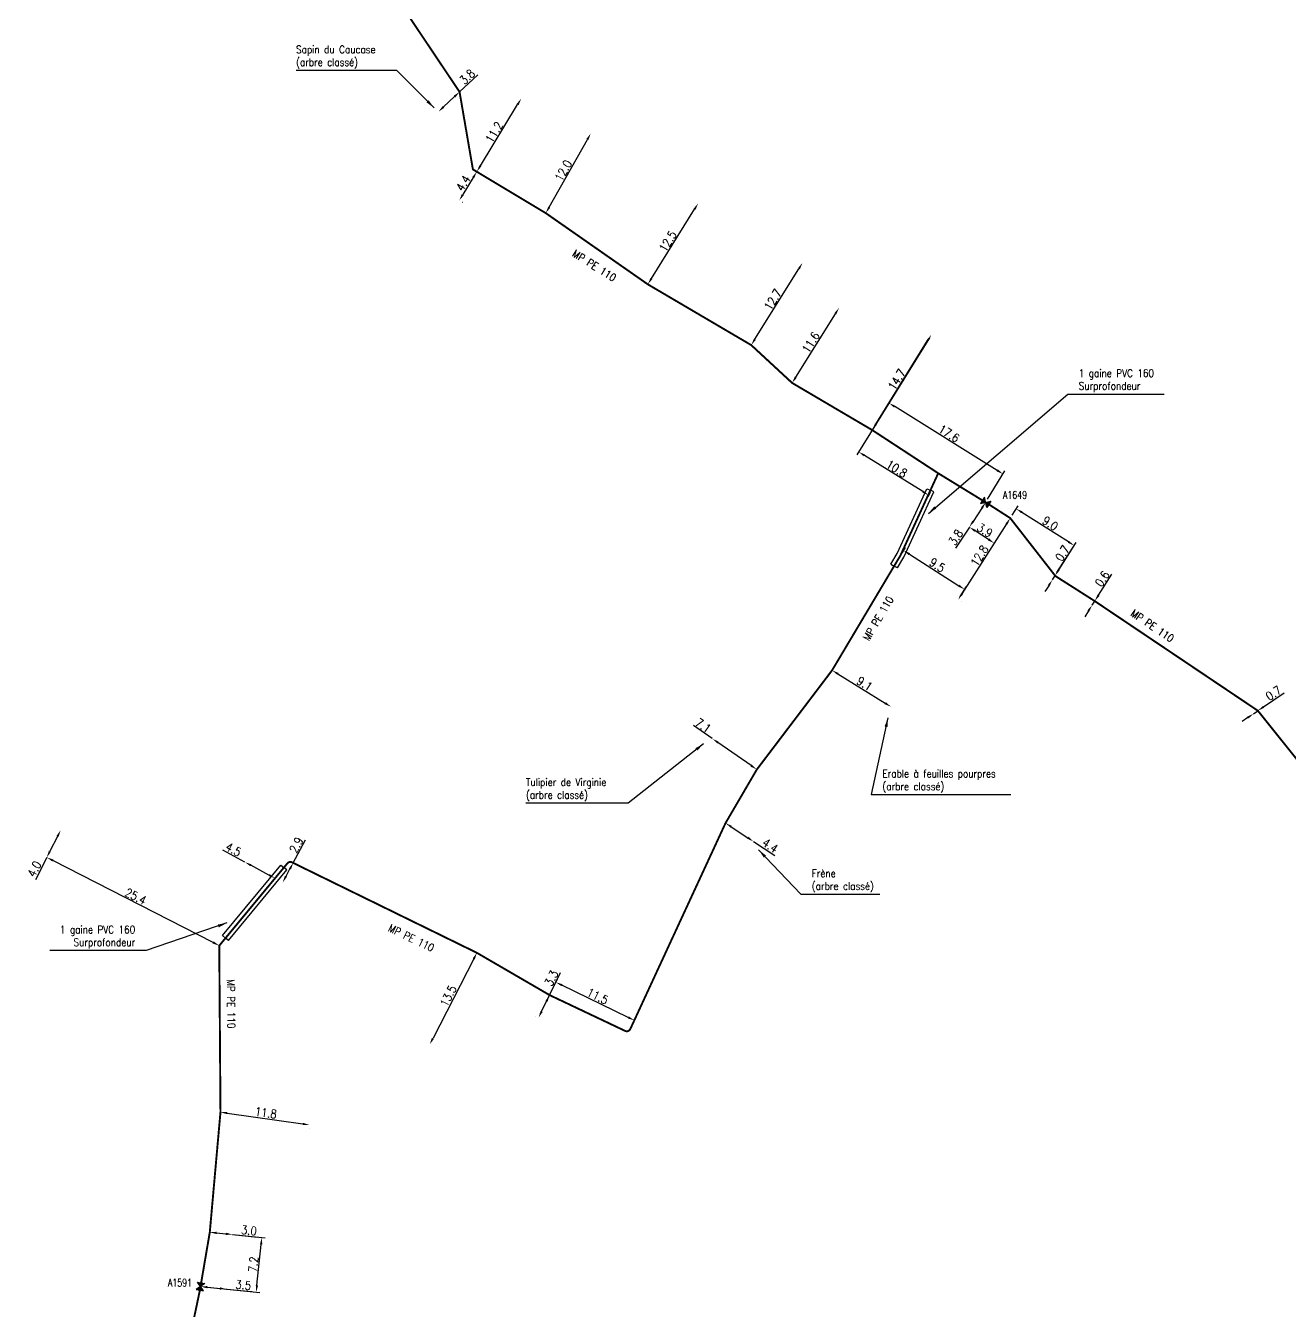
# Model space of a CAD drawing. Header units: millimetres. Extents: x 184308 to 185001, y 126998 to 128012.
# Drawn here: x 184408.4 to 184574, y 127261.5 to 127429.9 of the extents above; entities that cross this region are included whole.
import ezdxf
from ezdxf.enums import TextEntityAlignment as Align

# ---------------------------------------------------------------- set-up
doc = ezdxf.new("R2010")
doc.units = ezdxf.units.MM
doc.header["$PDMODE"] = 34
doc.layers.get('0').update_dxf_attribs({"linetype": 'CONTINUOUS'})
doc.layers.get('DEFPOINTS').update_dxf_attribs({"linetype": 'CONTINUOUS'})
for name, color, linetype in [('G_120', 4, 'CONTINUOUS'), ('G_300', 7, 'CONTINUOUS'), ('G_400', 7, 'CONTINUOUS')]:
    doc.layers.add(name, color=color, linetype=linetype)
doc.styles.add('G_ROMANS', font='ROMANS.SHX', dxfattribs={"width": 0.75})
doc.styles.get("Standard").update_dxf_attribs({"font": 'romans.shx', "width": 0.85})
doc.linetypes.add('G_TYPB_PE', pattern='A,5,-0.3,["o",Standard,S=1.5,R=0,X=0,Y=-0.5],-1.65', length=6.95)
doc.dimstyles.get("Standard").update_dxf_attribs({"dimtxt": 1.5, "dimasz": 1.2, "dimexe": 0.625, "dimexo": 0.625, "dimgap": 0.25, "dimtad": 1, "dimdec": 1, "dimzin": 0, "dimdsep": 46, "dimtxsty": 'Standard', "dimcen": -0.5, "dimadec": 0, "dimazin": 0, "dimtfac": 1, "dimtdec": 1, "dimtmove": 0, "dimatfit": 3, "dimfxl": 0, "dimtolj": 1, "dimtzin": 0, "dimarcsym": 0})

# ---------------------------------------------------------------- blocks, each defined once
blk = doc.blocks.new('*D27')
at = {"layer": 'DEFPOINTS', "color": 0, "linetype": 'Continuous', "transparency": 16777216}
for p in [(184473.34, 127420.3), (184473.34, 127420.3), (184467.52, 127410.73)]:
    blk.add_point(p, dxfattribs=at)
at = {"layer": 'G_120', "color": 0, "linetype": 'Continuous', "lineweight": -2, "transparency": 16777216}
blk.add_line((184467.99, 127411.5), (184472.87, 127419.53), dxfattribs=at)
at = {"layer": 'G_120', "color": 0, "linetype": 'Continuous', "transparency": 16777216}
for points in [[(184472.75, 127419.61), (184473, 127419.45), (184473.34, 127420.3)], [(184467.86, 127411.57), (184468.12, 127411.42), (184467.52, 127410.73)]]:
    blk.add_solid(points, dxfattribs=at)
at = {"layer": 'G_120', "color": 0, "linetype": 'Continuous', "transparency": 16777216, "insert": (184469.79, 127415.9), "char_height": 1.125, "attachment_point": 5, "rotation": 58.694}
blk.add_mtext('\\A1;11.2', dxfattribs=at)
blk = doc.blocks.new('*D28')
at = {"layer": 'DEFPOINTS', "color": 0, "linetype": 'Continuous', "transparency": 16777216}
for p in [(184527.1, 127389.34), (184527.1, 127389.34), (184519.36, 127376.85)]:
    blk.add_point(p, dxfattribs=at)
at = {"layer": 'G_120', "color": 0, "linetype": 'Continuous', "lineweight": -2, "transparency": 16777216}
blk.add_line((184519.83, 127377.61), (184526.62, 127388.58), dxfattribs=at)
at = {"layer": 'G_120', "color": 0, "linetype": 'Continuous', "transparency": 16777216}
for points in [[(184526.5, 127388.66), (184526.75, 127388.5), (184527.1, 127389.34)], [(184519.7, 127377.69), (184519.96, 127377.53), (184519.36, 127376.85)]]:
    blk.add_solid(points, dxfattribs=at)
at = {"layer": 'G_120', "color": 0, "linetype": 'Continuous', "transparency": 16777216, "insert": (184522.59, 127383.49), "char_height": 1.125, "attachment_point": 5, "rotation": 58.2221}
blk.add_mtext('\\A1;14.7', dxfattribs=at)
blk = doc.blocks.new('*D29')
at = {"layer": 'DEFPOINTS', "color": 0, "linetype": 'Continuous', "transparency": 16777216}
for p in [(184515, 127392.87), (184515, 127392.87), (184508.86, 127383.03)]:
    blk.add_point(p, dxfattribs=at)
at = {"layer": 'G_120', "color": 0, "linetype": 'Continuous', "lineweight": -2, "transparency": 16777216}
blk.add_line((184509.34, 127383.79), (184514.53, 127392.11), dxfattribs=at)
at = {"layer": 'G_120', "color": 0, "linetype": 'Continuous', "transparency": 16777216}
for points in [[(184514.4, 127392.19), (184514.65, 127392.03), (184515, 127392.87)], [(184509.21, 127383.87), (184509.47, 127383.71), (184508.86, 127383.03)]]:
    blk.add_solid(points, dxfattribs=at)
at = {"layer": 'G_120', "color": 0, "linetype": 'Continuous', "transparency": 16777216, "insert": (184511.3, 127388.35), "char_height": 1.125, "attachment_point": 5, "rotation": 58.042}
blk.add_mtext('\\A1;11.6', dxfattribs=at)
blk = doc.blocks.new('*D30')
at = {"layer": 'DEFPOINTS', "color": 0, "linetype": 'Continuous', "transparency": 16777216}
for p in [(184510.22, 127398.77), (184510.22, 127398.77), (184503.5, 127387.99)]:
    blk.add_point(p, dxfattribs=at)
at = {"layer": 'G_120', "color": 0, "linetype": 'Continuous', "lineweight": -2, "transparency": 16777216}
blk.add_line((184503.97, 127388.76), (184509.74, 127398.01), dxfattribs=at)
at = {"layer": 'G_120', "color": 0, "linetype": 'Continuous', "transparency": 16777216}
for points in [[(184509.62, 127398.08), (184509.87, 127397.93), (184510.22, 127398.77)], [(184503.85, 127388.84), (184504.1, 127388.68), (184503.5, 127387.99)]]:
    blk.add_solid(points, dxfattribs=at)
at = {"layer": 'G_120', "color": 0, "linetype": 'Continuous', "transparency": 16777216, "insert": (184506.34, 127393.96), "char_height": 1.125, "attachment_point": 5, "rotation": 58.042}
blk.add_mtext('\\A1;12.7', dxfattribs=at)
blk = doc.blocks.new('*D31')
at = {"layer": 'DEFPOINTS', "color": 0, "linetype": 'Continuous', "transparency": 16777216}
for p in [(184496.54, 127406.57), (184496.54, 127406.57), (184489.94, 127395.96)]:
    blk.add_point(p, dxfattribs=at)
at = {"layer": 'G_120', "color": 0, "linetype": 'Continuous', "lineweight": -2, "transparency": 16777216}
blk.add_line((184490.42, 127396.72), (184496.06, 127405.81), dxfattribs=at)
at = {"layer": 'G_120', "color": 0, "linetype": 'Continuous', "transparency": 16777216}
for points in [[(184495.94, 127405.89), (184496.19, 127405.73), (184496.54, 127406.57)], [(184490.29, 127396.8), (184490.54, 127396.64), (184489.94, 127395.96)]]:
    blk.add_solid(points, dxfattribs=at)
at = {"layer": 'G_120', "color": 0, "linetype": 'Continuous', "transparency": 16777216, "insert": (184492.56, 127401.6), "char_height": 1.125, "attachment_point": 5, "rotation": 58.1489}
blk.add_mtext('\\A1;12.5', dxfattribs=at)
blk = doc.blocks.new('*D32')
at = {"layer": 'DEFPOINTS', "color": 0, "linetype": 'Continuous', "transparency": 16777216}
for p in [(184482.46, 127415.74), (184482.46, 127415.74), (184476.57, 127405.29)]:
    blk.add_point(p, dxfattribs=at)
at = {"layer": 'G_120', "color": 0, "linetype": 'Continuous', "lineweight": -2, "transparency": 16777216}
blk.add_line((184477.01, 127406.07), (184482.02, 127414.96), dxfattribs=at)
at = {"layer": 'G_120', "color": 0, "linetype": 'Continuous', "transparency": 16777216}
for points in [[(184481.89, 127415.03), (184482.15, 127414.88), (184482.46, 127415.74)], [(184476.88, 127406.14), (184477.14, 127406), (184476.57, 127405.29)]]:
    blk.add_solid(points, dxfattribs=at)
at = {"layer": 'G_120', "color": 0, "linetype": 'Continuous', "transparency": 16777216, "insert": (184478.86, 127410.87), "char_height": 1.125, "attachment_point": 5, "rotation": 60.5971}
blk.add_mtext('\\A1;12.0', dxfattribs=at)
blk = doc.blocks.new('*D33')
at = {"layer": 'DEFPOINTS', "color": 0, "linetype": 'Continuous', "transparency": 16777216}
for p in [(184527.1, 127389.34), (184517.59, 127373.99), (184526.43, 127367.75)]:
    blk.add_point(p, dxfattribs=at)
at = {"layer": 'G_120', "color": 0, "linetype": 'Continuous', "lineweight": -2, "transparency": 16777216}
for p, q in [((184526.85, 127388.94), (184517.34, 127373.59)), ((184526, 127368.78), (184518.35, 127373.52)), ((184526.68, 127368.15), (184527.01, 127368.7))]:
    blk.add_line(p, q, dxfattribs=at)
at = {"layer": 'G_120', "color": 0, "linetype": 'Continuous', "transparency": 16777216}
for points in [[(184518.43, 127373.64), (184518.27, 127373.39), (184517.59, 127373.99)], [(184526.08, 127368.9), (184525.92, 127368.65), (184526.77, 127368.3)]]:
    blk.add_solid(points, dxfattribs=at)
at = {"layer": 'G_120', "color": 0, "linetype": 'Continuous', "transparency": 16777216, "insert": (184522.57, 127371.78), "char_height": 1.125, "attachment_point": 5, "rotation": 328.2221}
blk.add_mtext('\\A1;10.8', dxfattribs=at)
blk = doc.blocks.new('*D34')
at = {"layer": 'DEFPOINTS', "color": 0, "linetype": 'Continuous', "transparency": 16777216}
for p in [(184523.06, 127360.42), (184530.62, 127354.62), (184531.48, 127355.96)]:
    blk.add_point(p, dxfattribs=at)
at = {"layer": 'G_120', "color": 0, "linetype": 'Continuous', "lineweight": -2, "transparency": 16777216}
for p, q in [((184523.31, 127360.82), (184523.72, 127361.47)), ((184524.23, 127360.59), (184530.72, 127356.45)), ((184530.88, 127355.02), (184531.73, 127356.36))]:
    blk.add_line(p, q, dxfattribs=at)
at = {"layer": 'G_120', "color": 0, "linetype": 'Continuous', "transparency": 16777216}
for points in [[(184524.31, 127360.72), (184524.15, 127360.46), (184523.47, 127361.07)], [(184530.8, 127356.57), (184530.64, 127356.32), (184531.48, 127355.96)]]:
    blk.add_solid(points, dxfattribs=at)
at = {"layer": 'G_120', "color": 0, "linetype": 'Continuous', "transparency": 16777216, "insert": (184527.88, 127359.15), "char_height": 1.125, "attachment_point": 5, "rotation": 327.4702}
blk.add_mtext('\\A1;9.5', dxfattribs=at)
blk = doc.blocks.new('*D35')
at = {"layer": 'DEFPOINTS', "color": 0, "linetype": 'Continuous', "transparency": 16777216}
for p in [(184514.1, 127345.36), (184521.83, 127340.57), (184521.83, 127340.57)]:
    blk.add_point(p, dxfattribs=at)
at = {"layer": 'G_120', "color": 0, "linetype": 'Continuous', "lineweight": -2, "transparency": 16777216}
blk.add_line((184514.86, 127344.89), (184521.07, 127341.04), dxfattribs=at)
at = {"layer": 'G_120', "color": 0, "linetype": 'Continuous', "transparency": 16777216}
for points in [[(184514.94, 127345.01), (184514.78, 127344.76), (184514.1, 127345.36)], [(184521.15, 127341.17), (184520.99, 127340.92), (184521.83, 127340.57)]]:
    blk.add_solid(points, dxfattribs=at)
at = {"layer": 'G_120', "color": 0, "linetype": 'Continuous', "transparency": 16777216, "insert": (184518.36, 127343.6), "char_height": 1.125, "attachment_point": 5, "rotation": 328.2261}
blk.add_mtext('\\A1;9.1', dxfattribs=at)
blk = doc.blocks.new('*D36')
at = {"layer": 'DEFPOINTS', "color": 0, "linetype": 'Continuous', "transparency": 16777216}
for p in [(184498.39, 127336.4), (184498.39, 127336.4), (184504.23, 127332.35)]:
    blk.add_point(p, dxfattribs=at)
at = {"layer": 'G_120', "color": 0, "linetype": 'Continuous', "lineweight": -2, "transparency": 16777216}
for p, q in [((184498.39, 127336.4), (184495.92, 127338.11)), ((184503.49, 127332.87), (184499.13, 127335.88))]:
    blk.add_line(p, q, dxfattribs=at)
at = {"layer": 'G_120', "color": 0, "linetype": 'Continuous', "transparency": 16777216}
for points in [[(184499.22, 127336.01), (184499.05, 127335.76), (184498.39, 127336.4)], [(184503.58, 127332.99), (184503.4, 127332.74), (184504.23, 127332.35)]]:
    blk.add_solid(points, dxfattribs=at)
at = {"layer": 'G_120', "color": 0, "linetype": 'Continuous', "transparency": 16777216, "insert": (184497.21, 127338.12), "char_height": 1.125, "attachment_point": 5, "rotation": 325.2956}
blk.add_mtext('\\A1;7.1', dxfattribs=at)
blk = doc.blocks.new('*D37')
at = {"layer": 'DEFPOINTS', "color": 0, "linetype": 'Continuous', "transparency": 16777216}
for p in [(184477.88, 127304.46), (184475.68, 127299.95), (184487.64, 127298.32)]:
    blk.add_point(p, dxfattribs=at)
at = {"layer": 'G_120', "color": 0, "linetype": 'Continuous', "lineweight": -2, "transparency": 16777216}
for p, q in [((184475.89, 127300.37), (184478.08, 127304.89)), ((184487.38, 127299.85), (184478.69, 127304.07)), ((184487.84, 127298.74), (184488.4, 127299.88))]:
    blk.add_line(p, q, dxfattribs=at)
at = {"layer": 'G_120', "color": 0, "linetype": 'Continuous', "transparency": 16777216}
for points in [[(184478.75, 127304.21), (184478.62, 127303.94), (184477.88, 127304.46)], [(184487.45, 127299.98), (184487.32, 127299.71), (184488.19, 127299.46)]]:
    blk.add_solid(points, dxfattribs=at)
at = {"layer": 'G_120', "color": 0, "linetype": 'Continuous', "transparency": 16777216, "insert": (184483.36, 127302.64), "char_height": 1.125, "attachment_point": 5, "rotation": 334.1057}
blk.add_mtext('\\A1;11.5', dxfattribs=at)
blk = doc.blocks.new('*D38')
at = {"layer": 'DEFPOINTS', "color": 0, "linetype": 'Continuous', "transparency": 16777216}
for p in [(184477.06, 127302.78), (184475.62, 127299.81), (184475.62, 127299.81)]:
    blk.add_point(p, dxfattribs=at)
at = {"layer": 'G_120', "color": 0, "linetype": 'Continuous', "lineweight": -2, "transparency": 16777216}
for p, q in [((184477.06, 127302.78), (184478.49, 127305.73)), ((184476.64, 127302.99), (184476.64, 127302.99)), ((184476.01, 127300.62), (184476.67, 127301.97)), ((184475.2, 127300.02), (184475.2, 127300.02))]:
    blk.add_line(p, q, dxfattribs=at)
at = {"layer": 'G_120', "color": 0, "linetype": 'Continuous', "transparency": 16777216}
for points in [[(184476.53, 127302.04), (184476.8, 127301.91), (184477.06, 127302.78)], [(184475.88, 127300.69), (184476.15, 127300.56), (184475.62, 127299.81)]]:
    blk.add_solid(points, dxfattribs=at)
at = {"layer": 'G_120', "color": 0, "linetype": 'Continuous', "transparency": 16777216, "insert": (184477.3, 127304.99), "char_height": 1.125, "attachment_point": 5, "rotation": 64.1057}
blk.add_mtext('\\A1;3.3', dxfattribs=at)
blk = doc.blocks.new('*D39')
at = {"layer": 'DEFPOINTS', "color": 0, "linetype": 'Continuous', "transparency": 16777216}
for p in [(184467.53, 127308.32), (184461.36, 127296.32), (184461.36, 127296.32)]:
    blk.add_point(p, dxfattribs=at)
at = {"layer": 'G_120', "color": 0, "linetype": 'Continuous', "lineweight": -2, "transparency": 16777216}
blk.add_line((184467.12, 127307.52), (184461.78, 127297.12), dxfattribs=at)
at = {"layer": 'G_120', "color": 0, "linetype": 'Continuous', "transparency": 16777216}
for points in [[(184466.99, 127307.59), (184467.26, 127307.45), (184467.53, 127308.32)], [(184461.64, 127297.19), (184461.91, 127297.05), (184461.36, 127296.32)]]:
    blk.add_solid(points, dxfattribs=at)
at = {"layer": 'G_120', "color": 0, "linetype": 'Continuous', "transparency": 16777216, "insert": (184463.78, 127302.66), "char_height": 1.125, "attachment_point": 5, "rotation": 62.8011}
blk.add_mtext('\\A1;13.5', dxfattribs=at)
blk = doc.blocks.new('*D40')
at = {"layer": 'DEFPOINTS', "color": 0, "linetype": 'Continuous', "transparency": 16777216}
for p in [(184433.92, 127287.43), (184445.6, 127285.75), (184445.6, 127285.75)]:
    blk.add_point(p, dxfattribs=at)
at = {"layer": 'G_120', "color": 0, "linetype": 'Continuous', "lineweight": -2, "transparency": 16777216}
for p, q in [((184433.85, 127286.97), (184433.85, 127286.97)), ((184434.81, 127287.3), (184444.71, 127285.88)), ((184445.53, 127285.29), (184445.53, 127285.29))]:
    blk.add_line(p, q, dxfattribs=at)
at = {"layer": 'G_120', "color": 0, "linetype": 'Continuous', "transparency": 16777216}
for points in [[(184434.83, 127287.45), (184434.79, 127287.16), (184433.92, 127287.43)], [(184444.73, 127286.03), (184444.69, 127285.73), (184445.6, 127285.75)]]:
    blk.add_solid(points, dxfattribs=at)
at = {"layer": 'G_120', "color": 0, "linetype": 'Continuous', "transparency": 16777216, "insert": (184439.87, 127287.34), "char_height": 1.125, "attachment_point": 5, "rotation": 351.8127}
blk.add_mtext('\\A1;11.8', dxfattribs=at)
blk = doc.blocks.new('*D41')
at = {"layer": 'DEFPOINTS', "color": 0, "linetype": 'Continuous', "transparency": 16777216}
for p in [(184432.52, 127271.69), (184435.51, 127271.39), (184435.51, 127271.39)]:
    blk.add_point(p, dxfattribs=at)
at = {"layer": 'G_120', "color": 0, "linetype": 'Continuous', "lineweight": -2, "transparency": 16777216}
for p, q in [((184433.42, 127271.6), (184434.61, 127271.48)), ((184435.51, 127271.39), (184438.77, 127271.06))]:
    blk.add_line(p, q, dxfattribs=at)
at = {"layer": 'G_120', "color": 0, "linetype": 'Continuous', "transparency": 16777216}
for points in [[(184433.43, 127271.75), (184433.4, 127271.45), (184432.52, 127271.69)], [(184434.63, 127271.63), (184434.6, 127271.33), (184435.51, 127271.39)]]:
    blk.add_solid(points, dxfattribs=at)
at = {"layer": 'G_120', "color": 0, "linetype": 'Continuous', "transparency": 16777216, "insert": (184437.66, 127271.92), "char_height": 1.125, "attachment_point": 5, "rotation": 354.2318}
blk.add_mtext('\\A1;3.0', dxfattribs=at)
blk = doc.blocks.new('*D42')
at = {"layer": 'DEFPOINTS', "color": 0, "transparency": 16777216}
for p in [(184435.51, 127271.39), (184439.34, 127271), (184431.3, 127264.57)]:
    blk.add_point(p, dxfattribs=at)
at = {"layer": 'G_300', "color": 0, "lineweight": -2, "transparency": 16777216}
for p, q in [((184435.98, 127271.34), (184439.8, 127270.95)), ((184438.7, 127264.73), (184439.25, 127270.1)), ((184431.77, 127264.53), (184439.08, 127263.79))]:
    blk.add_line(p, q, dxfattribs=at)
at = {"layer": 'G_300', "color": 0, "transparency": 16777216}
for points in [[(184439.1, 127270.12), (184439.4, 127270.09), (184439.34, 127271)], [(184438.55, 127264.75), (184438.85, 127264.72), (184438.61, 127263.84)]]:
    blk.add_solid(points, dxfattribs=at)
at = {"layer": 'G_300', "color": 0, "transparency": 16777216, "insert": (184438.23, 127267.48), "char_height": 1.125, "attachment_point": 5, "rotation": 84.2318}
blk.add_mtext('\\A1;7.2', dxfattribs=at)
blk = doc.blocks.new('*D43')
at = {"layer": 'DEFPOINTS', "color": 0, "transparency": 16777216}
for p in [(184431.3, 127264.57), (184434.73, 127264.23), (184434.73, 127264.23)]:
    blk.add_point(p, dxfattribs=at)
at = {"layer": 'G_300', "color": 0, "lineweight": -2, "transparency": 16777216}
for p, q in [((184431.35, 127265.04), (184431.35, 127265.04)), ((184432.2, 127264.48), (184433.84, 127264.32)), ((184434.73, 127264.23), (184438.02, 127263.9))]:
    blk.add_line(p, q, dxfattribs=at)
at = {"layer": 'G_300', "color": 0, "transparency": 16777216}
for points in [[(184432.21, 127264.63), (184432.18, 127264.33), (184431.3, 127264.57)], [(184433.85, 127264.47), (184433.82, 127264.17), (184434.73, 127264.23)]]:
    blk.add_solid(points, dxfattribs=at)
at = {"layer": 'G_300', "color": 0, "transparency": 16777216, "insert": (184436.91, 127264.76), "char_height": 1.125, "attachment_point": 5, "rotation": 354.2318}
blk.add_mtext('\\A1;3.5', dxfattribs=at)
blk = doc.blocks.new('*D44')
at = {"layer": 'DEFPOINTS', "color": 0, "linetype": 'Continuous', "transparency": 16777216}
for p in [(184437.11, 127320.22), (184437.11, 127320.22), (184441.07, 127318.1)]:
    blk.add_point(p, dxfattribs=at)
at = {"layer": 'G_120', "color": 0, "linetype": 'Continuous', "lineweight": -2, "transparency": 16777216}
for p, q in [((184437.11, 127320.22), (184434.22, 127321.77)), ((184440.28, 127318.52), (184437.9, 127319.8))]:
    blk.add_line(p, q, dxfattribs=at)
at = {"layer": 'G_120', "color": 0, "linetype": 'Continuous', "transparency": 16777216}
for points in [[(184437.97, 127319.93), (184437.83, 127319.67), (184437.11, 127320.22)], [(184440.35, 127318.65), (184440.21, 127318.39), (184441.07, 127318.1)]]:
    blk.add_solid(points, dxfattribs=at)
at = {"layer": 'G_120', "color": 0, "linetype": 'Continuous', "transparency": 16777216, "insert": (184435.62, 127321.87), "char_height": 1.125, "attachment_point": 5, "rotation": 331.7829}
blk.add_mtext('\\A1;4.5', dxfattribs=at)
blk = doc.blocks.new('*D45')
at = {"layer": 'DEFPOINTS', "color": 0, "linetype": 'Continuous', "transparency": 16777216}
for p in [(184443.45, 127320.11), (184442.08, 127317.55), (184442.08, 127317.55)]:
    blk.add_point(p, dxfattribs=at)
at = {"layer": 'G_120', "color": 0, "linetype": 'Continuous', "lineweight": -2, "transparency": 16777216}
for p, q in [((184443.45, 127320.11), (184445.07, 127323.13)), ((184442.51, 127318.35), (184443.03, 127319.32))]:
    blk.add_line(p, q, dxfattribs=at)
at = {"layer": 'G_120', "color": 0, "linetype": 'Continuous', "transparency": 16777216}
for points in [[(184442.89, 127319.39), (184443.16, 127319.25), (184443.45, 127320.11)], [(184442.37, 127318.42), (184442.64, 127318.28), (184442.08, 127317.55)]]:
    blk.add_solid(points, dxfattribs=at)
at = {"layer": 'G_120', "color": 0, "linetype": 'Continuous', "transparency": 16777216, "insert": (184443.86, 127322.46), "char_height": 1.125, "attachment_point": 5, "rotation": 61.7829}
blk.add_mtext('\\A1;2.9', dxfattribs=at)
blk = doc.blocks.new('*D46')
at = {"layer": 'DEFPOINTS', "color": 0, "linetype": 'Continuous', "transparency": 16777216}
for p in [(184412.97, 127324.39), (184412.97, 127324.39), (184411.15, 127320.83)]:
    blk.add_point(p, dxfattribs=at)
at = {"layer": 'G_120', "color": 0, "linetype": 'Continuous', "lineweight": -2, "transparency": 16777216}
for p, q in [((184412.56, 127323.59), (184411.56, 127321.63)), ((184411.15, 127320.83), (184409.65, 127317.91))]:
    blk.add_line(p, q, dxfattribs=at)
at = {"layer": 'G_120', "color": 0, "linetype": 'Continuous', "transparency": 16777216}
for points in [[(184412.43, 127323.66), (184412.69, 127323.52), (184412.97, 127324.39)], [(184411.42, 127321.7), (184411.69, 127321.56), (184411.15, 127320.83)]]:
    blk.add_solid(points, dxfattribs=at)
at = {"layer": 'G_120', "color": 0, "linetype": 'Continuous', "transparency": 16777216, "insert": (184409.53, 127319.31), "char_height": 1.125, "attachment_point": 5, "rotation": 62.9097}
blk.add_mtext('\\A1;4.0', dxfattribs=at)
blk = doc.blocks.new('*D47')
at = {"layer": 'DEFPOINTS', "color": 0, "linetype": 'Continuous', "transparency": 16777216}
for p in [(184411.15, 127320.83), (184411.15, 127320.83), (184433.76, 127309.26)]:
    blk.add_point(p, dxfattribs=at)
at = {"layer": 'G_120', "color": 0, "linetype": 'Continuous', "lineweight": -2, "transparency": 16777216}
blk.add_line((184432.96, 127309.67), (184411.95, 127320.42), dxfattribs=at)
at = {"layer": 'G_120', "color": 0, "linetype": 'Continuous', "transparency": 16777216}
for points in [[(184412.02, 127320.55), (184411.88, 127320.29), (184411.15, 127320.83)], [(184433.03, 127309.81), (184432.89, 127309.54), (184433.76, 127309.26)]]:
    blk.add_solid(points, dxfattribs=at)
at = {"layer": 'G_120', "color": 0, "linetype": 'Continuous', "transparency": 16777216, "insert": (184422.8, 127315.71), "char_height": 1.125, "attachment_point": 5, "rotation": 332.9097}
blk.add_mtext('\\A1;25.4', dxfattribs=at)
blk = doc.blocks.new('G_300_04')
at = {"linetype": 'Continuous'}
h = blk.add_hatch(color=0, dxfattribs=at)
h.paths.add_polyline_path([(-0.5, 0.5), (-0.5, -0.5), (0, 0)])
h.paths.add_polyline_path([(0.5, 0.5), (0, 0), (0.5, -0.5)])
at = {"color": 0, "linetype": 'Continuous', "flags": 128}
blk.add_lwpolyline([(-0.5, -0.5), (0.5, 0.5), (0.5, -0.5), (-0.5, 0.5)], close=True, dxfattribs=at)
at = {"color": 0, "linetype": 'Continuous', "width": 0.75}
blk.add_attdef('NUM', text='', height=1, dxfattribs=at).set_placement((0, 1.78), align=Align.MIDDLE_CENTER)
at = {"color": 0, "linetype": 'Continuous', "width": 0.75, "flags": 3}
for tag, p in [('DEF_LEG', (0, -5)), ('DEF_COUP', (0, -7.5)), ('DEF_TYPE', (0, -10))]:
    blk.add_attdef(tag, text='', height=1.2, dxfattribs=at).set_placement(p, align=Align.MIDDLE)
blk = doc.blocks.new('*D48')
at = {"layer": 'DEFPOINTS', "color": 0, "linetype": 'Continuous', "transparency": 16777216}
for p in [(184500.13, 127325.33), (184503.8, 127322.91), (184503.8, 127322.91)]:
    blk.add_point(p, dxfattribs=at)
at = {"layer": 'G_120', "color": 0, "linetype": 'Continuous', "lineweight": -2, "transparency": 16777216}
for p, q in [((184500.88, 127324.83), (184503.05, 127323.41)), ((184503.8, 127322.91), (184506.58, 127321.09))]:
    blk.add_line(p, q, dxfattribs=at)
at = {"layer": 'G_120', "color": 0, "linetype": 'Continuous', "transparency": 16777216}
for points in [[(184500.96, 127324.96), (184500.8, 127324.71), (184500.13, 127325.33)], [(184503.14, 127323.53), (184502.97, 127323.28), (184503.8, 127322.91)]]:
    blk.add_solid(points, dxfattribs=at)
at = {"layer": 'G_120', "color": 0, "linetype": 'Continuous', "transparency": 16777216, "insert": (184505.98, 127322.38), "char_height": 1.125, "attachment_point": 5, "rotation": 326.6852}
blk.add_mtext('\\A1;4.4', dxfattribs=at)
blk = doc.blocks.new('*D49')
at = {"layer": 'DEFPOINTS', "color": 0, "linetype": 'Continuous', "transparency": 16777216}
for p in [(184548.53, 127354.43), (184548.53, 127354.43), (184548.18, 127353.9)]:
    blk.add_point(p, dxfattribs=at)
at = {"layer": 'G_120', "color": 0, "linetype": 'Continuous', "lineweight": -2, "transparency": 16777216}
for p, q in [((184549.01, 127355.19), (184550.78, 127357.95)), ((184548.18, 127353.9), (184548.53, 127354.43)), ((184547.7, 127353.14), (184547.21, 127352.38))]:
    blk.add_line(p, q, dxfattribs=at)
at = {"layer": 'G_120', "color": 0, "linetype": 'Continuous', "transparency": 16777216}
for points in [[(184548.89, 127355.27), (184549.14, 127355.11), (184548.53, 127354.43)], [(184547.57, 127353.22), (184547.82, 127353.06), (184548.18, 127353.9)]]:
    blk.add_solid(points, dxfattribs=at)
at = {"layer": 'G_120', "color": 0, "linetype": 'Continuous', "transparency": 16777216, "insert": (184549.51, 127357.35), "char_height": 1.125, "attachment_point": 5, "rotation": 57.3171}
blk.add_mtext('\\A1;0.6', dxfattribs=at)
blk = doc.blocks.new('*D50')
at = {"layer": 'DEFPOINTS', "color": 0, "linetype": 'Continuous', "transparency": 16777216}
for p in [(184569.33, 127339.66), (184569.91, 127340.06), (184569.91, 127340.06)]:
    blk.add_point(p, dxfattribs=at)
at = {"layer": 'G_120', "color": 0, "linetype": 'Continuous', "lineweight": -2, "transparency": 16777216}
for p, q in [((184570.65, 127340.57), (184573.36, 127342.41)), ((184568.58, 127339.15), (184567.84, 127338.64)), ((184569.33, 127339.66), (184569.91, 127340.06))]:
    blk.add_line(p, q, dxfattribs=at)
at = {"layer": 'G_120', "color": 0, "linetype": 'Continuous', "transparency": 16777216}
for points in [[(184568.5, 127339.27), (184568.67, 127339.03), (184569.33, 127339.66)], [(184570.57, 127340.69), (184570.74, 127340.44), (184569.91, 127340.06)]]:
    blk.add_solid(points, dxfattribs=at)
at = {"layer": 'G_120', "color": 0, "linetype": 'Continuous', "transparency": 16777216, "insert": (184571.96, 127342.36), "char_height": 1.125, "attachment_point": 5, "rotation": 34.3432}
blk.add_mtext('\\A1;0.7', dxfattribs=at)
blk = doc.blocks.new('*D93')
at = {"layer": 'DEFPOINTS', "color": 0, "transparency": 16777216}
for p in [(184527.1, 127389.34), (184521.54, 127380.4), (184534.21, 127367.39)]:
    blk.add_point(p, dxfattribs=at)
at = {"layer": 'G_300', "color": 0, "lineweight": -2, "transparency": 16777216}
for p, q in [((184526.85, 127388.94), (184521.29, 127380)), ((184535.75, 127371.57), (184522.3, 127379.93)), ((184534.46, 127367.79), (184536.76, 127371.49))]:
    blk.add_line(p, q, dxfattribs=at)
at = {"layer": 'G_300', "color": 0, "transparency": 16777216}
for points in [[(184522.38, 127380.05), (184522.23, 127379.8), (184521.54, 127380.4)], [(184535.83, 127371.7), (184535.67, 127371.44), (184536.51, 127371.09)]]:
    blk.add_solid(points, dxfattribs=at)
at = {"layer": 'G_300', "color": 0, "transparency": 16777216, "insert": (184529.42, 127376.39), "char_height": 1.125, "attachment_point": 5, "rotation": 328.1324}
blk.add_mtext('\\A1;17.6', dxfattribs=at)
blk = doc.blocks.new('*D95')
at = {"layer": 'DEFPOINTS', "color": 0, "linetype": 'Continuous', "transparency": 16777216}
for p in [(184538.23, 127366.54), (184537.45, 127365.31), (184543.33, 127357.77)]:
    blk.add_point(p, dxfattribs=at)
at = {"layer": 'G_120', "color": 0, "linetype": 'Continuous', "lineweight": -2, "transparency": 16777216}
for p, q in [((184537.7, 127365.7), (184538.48, 127366.94)), ((184545.07, 127362.21), (184538.99, 127366.06)), ((184543.58, 127358.17), (184546.08, 127362.12))]:
    blk.add_line(p, q, dxfattribs=at)
at = {"layer": 'G_120', "color": 0, "linetype": 'Continuous', "transparency": 16777216}
for points in [[(184539.07, 127366.19), (184538.91, 127365.94), (184538.23, 127366.54)], [(184545.15, 127362.33), (184544.99, 127362.08), (184545.83, 127361.72)]]:
    blk.add_solid(points, dxfattribs=at)
at = {"layer": 'G_120', "color": 0, "linetype": 'Continuous', "transparency": 16777216, "insert": (184542.69, 127364.61), "char_height": 1.125, "attachment_point": 5, "rotation": 327.6116}
blk.add_mtext('\\A1;9.0', dxfattribs=at)
blk = doc.blocks.new('*D99')
at = {"layer": 'DEFPOINTS', "color": 0, "linetype": 'Continuous', "transparency": 16777216}
for p in [(184537.45, 127365.31), (184530.62, 127354.62), (184530.63, 127354.62)]:
    blk.add_point(p, dxfattribs=at)
at = {"layer": 'G_120', "color": 0, "linetype": 'Continuous', "lineweight": -2, "transparency": 16777216}
for p, q in [((184536.96, 127364.55), (184531.11, 127355.38)), ((184531.02, 127354.37), (184531.02, 127354.36))]:
    blk.add_line(p, q, dxfattribs=at)
at = {"layer": 'G_120', "color": 0, "linetype": 'Continuous', "transparency": 16777216}
for points in [[(184536.84, 127364.63), (184537.09, 127364.47), (184537.45, 127365.31)], [(184530.99, 127355.46), (184531.24, 127355.3), (184530.63, 127354.62)]]:
    blk.add_solid(points, dxfattribs=at)
at = {"layer": 'G_120', "color": 0, "linetype": 'Continuous', "transparency": 16777216, "insert": (184533.41, 127360.37), "char_height": 1.125, "attachment_point": 5, "rotation": 57.4702}
blk.add_mtext('\\A1;12.8', dxfattribs=at)
blk = doc.blocks.new('*D100')
at = {"layer": 'DEFPOINTS', "color": 0, "transparency": 16777216}
for p in [(184534.23, 127367.38), (184532.09, 127364.13), (184532.09, 127364.13)]:
    blk.add_point(p, dxfattribs=at)
at = {"layer": 'G_300', "color": 0, "lineweight": -2, "transparency": 16777216}
for p, q in [((184533.73, 127366.63), (184532.58, 127364.88)), ((184532.09, 127364.13), (184530.29, 127361.39))]:
    blk.add_line(p, q, dxfattribs=at)
at = {"layer": 'G_300', "color": 0, "transparency": 16777216}
for points in [[(184533.61, 127366.71), (184533.86, 127366.55), (184534.23, 127367.38)], [(184532.46, 127364.96), (184532.71, 127364.8), (184532.09, 127364.13)]]:
    blk.add_solid(points, dxfattribs=at)
at = {"layer": 'G_300', "color": 0, "transparency": 16777216, "insert": (184530.31, 127362.79), "char_height": 1.125, "attachment_point": 5, "rotation": 56.6591}
blk.add_mtext('\\A1;3.8', dxfattribs=at)
blk = doc.blocks.new('*D101')
at = {"layer": 'DEFPOINTS', "color": 0, "linetype": 'Continuous', "transparency": 16777216}
for p in [(184532.09, 127364.13), (184532.09, 127364.13), (184535.36, 127362.04)]:
    blk.add_point(p, dxfattribs=at)
at = {"layer": 'G_120', "color": 0, "linetype": 'Continuous', "lineweight": -2, "transparency": 16777216}
for p, q in [((184531.83, 127363.73), (184531.83, 127363.73)), ((184534.6, 127362.52), (184532.84, 127363.64)), ((184535.1, 127361.64), (184535.1, 127361.64))]:
    blk.add_line(p, q, dxfattribs=at)
at = {"layer": 'G_120', "color": 0, "linetype": 'Continuous', "transparency": 16777216}
for points in [[(184532.92, 127363.77), (184532.76, 127363.51), (184532.09, 127364.13)], [(184534.68, 127362.65), (184534.51, 127362.39), (184535.35, 127362.03)]]:
    blk.add_solid(points, dxfattribs=at)
at = {"layer": 'G_120', "color": 0, "linetype": 'Continuous', "transparency": 16777216, "insert": (184534.12, 127363.71), "char_height": 1.125, "attachment_point": 5, "rotation": 327.3918}
blk.add_mtext('\\A1;3.9', dxfattribs=at)
blk = doc.blocks.new('*D111')
at = {"layer": 'DEFPOINTS', "color": 0, "linetype": 'Continuous', "transparency": 16777216}
for p in [(184543.33, 127357.77), (184542.97, 127357.21), (184542.97, 127357.21)]:
    blk.add_point(p, dxfattribs=at)
at = {"layer": 'G_120', "color": 0, "linetype": 'Continuous', "lineweight": -2, "transparency": 16777216}
for p, q in [((184543.81, 127358.53), (184545.57, 127361.3)), ((184542.97, 127357.21), (184543.33, 127357.77)), ((184542.49, 127356.45), (184542, 127355.69))]:
    blk.add_line(p, q, dxfattribs=at)
at = {"layer": 'G_120', "color": 0, "linetype": 'Continuous', "transparency": 16777216}
for points in [[(184543.68, 127358.62), (184543.94, 127358.45), (184543.33, 127357.77)], [(184542.36, 127356.53), (184542.61, 127356.37), (184542.97, 127357.21)]]:
    blk.add_solid(points, dxfattribs=at)
at = {"layer": 'G_120', "color": 0, "linetype": 'Continuous', "transparency": 16777216, "insert": (184544.3, 127360.7), "char_height": 1.125, "attachment_point": 5, "rotation": 57.6116}
blk.add_mtext('\\A1;0.7', dxfattribs=at)
blk = doc.blocks.new('*D135')
at = {"layer": 'DEFPOINTS', "color": 0, "linetype": 'Continuous', "transparency": 16777216}
for p in [(184465.26, 127421.19), (184462.49, 127418.59), (184462.49, 127418.59)]:
    blk.add_point(p, dxfattribs=at)
at = {"layer": 'G_120', "color": 0, "linetype": 'Continuous', "lineweight": -2, "transparency": 16777216}
for p, q in [((184465.26, 127421.19), (184467.65, 127423.44)), ((184463.15, 127419.21), (184464.61, 127420.58))]:
    blk.add_line(p, q, dxfattribs=at)
at = {"layer": 'G_120', "color": 0, "linetype": 'Continuous', "transparency": 16777216}
for points in [[(184464.5, 127420.69), (184464.71, 127420.47), (184465.26, 127421.19)], [(184463.05, 127419.32), (184463.25, 127419.1), (184462.49, 127418.59)]]:
    blk.add_solid(points, dxfattribs=at)
at = {"layer": 'G_120', "color": 0, "linetype": 'Continuous', "transparency": 16777216, "insert": (184466.27, 127423.17), "char_height": 1.125, "attachment_point": 5, "rotation": 43.2371}
blk.add_mtext('\\A1;3.8', dxfattribs=at)
blk = doc.blocks.new('*D137')
at = {"layer": 'DEFPOINTS', "color": 0, "linetype": 'Continuous', "transparency": 16777216}
for p in [(184467.52, 127410.73), (184465.21, 127406.96), (184465.22, 127406.95)]:
    blk.add_point(p, dxfattribs=at)
at = {"layer": 'G_120', "color": 0, "linetype": 'Continuous', "lineweight": -2, "transparency": 16777216}
for p, q in [((184467.05, 127409.96), (184465.69, 127407.72)), ((184465.61, 127406.71), (184465.63, 127406.71))]:
    blk.add_line(p, q, dxfattribs=at)
at = {"layer": 'G_120', "color": 0, "linetype": 'Continuous', "transparency": 16777216}
for points in [[(184466.93, 127410.04), (184467.18, 127409.88), (184467.52, 127410.73)], [(184465.56, 127407.8), (184465.82, 127407.64), (184465.22, 127406.95)]]:
    blk.add_solid(points, dxfattribs=at)
at = {"layer": 'G_120', "color": 0, "linetype": 'Continuous', "transparency": 16777216, "insert": (184465.73, 127409.23), "char_height": 1.125, "attachment_point": 5, "rotation": 58.694}
blk.add_mtext('\\A1;4.4', dxfattribs=at)

msp = doc.modelspace()

# ---------------------------------------------------------------- linework, layer by layer
at = {"layer": 'G_120', "linetype": 'G_TYPB_PE', "ltscale": 0.5}
for points in [[(184431.39, 127265.07, 0.25, 0.25, 0), (184432.52, 127271.69, 0.25, 0.25, 0), (184433.92, 127287.43, 0.25, 0.25, 0), (184433.76, 127309.26, 0.25, 0.25, 0), (184442.69, 127320.05, 0.25, 0.25, -0.346594), (184443.3, 127320.18, 0.25, 0.25, 0), (184467.53, 127308.32, 0.25, 0.25, 0), (184477.06, 127302.78, 0.25, 0.25, 0), (184486.97, 127298.08, 0.25, 0.25, 0.414214), (184487.64, 127298.32, 0.25, 0.25, 0), (184500.13, 127325.33, 0.25, 0.25, 0), (184504.23, 127332.35, 0.25, 0.25, 0), (184514.1, 127345.36, 0.25, 0.25, 0), (184523.06, 127360.42, 0.25, 0.25, 0), (184528.01, 127371.19, 0.25, 0.25, 0), (184519.36, 127376.85, 0.25, 0.25, 0), (184508.86, 127383.03, 0.25, 0.25, 0), (184503.5, 127387.99, 0.25, 0.25, 0), (184489.94, 127395.96, 0.25, 0.25, 0), (184476.57, 127405.29, 0.25, 0.25, 0), (184467.01, 127411.03, 0.25, 0.25, 0), (184465.26, 127421.19, 0.25, 0.25, 0), (184434.95, 127466.43, 0.25, 0.25, 0)], [(184576.73, 127331.55, 0.25, 0.25, 0), (184569.91, 127340.06, 0.25, 0.25, 0), (184548.53, 127354.43, 0.25, 0.25, 0), (184543.46, 127357.66, 0.25, 0.25, -0.088747), (184543.33, 127357.77, 0.25, 0.25, 0), (184537.45, 127365.31, 0.25, 0.25, 0), (184534.65, 127367.11, 0, 0, 0)]]:
    msp.add_lwpolyline(points, format="xyseb", dxfattribs=at)
at = {"layer": 'G_120', "linetype": 'G_TYPB_PE', "ltscale": 0.5, "const_width": 0.25}
msp.add_lwpolyline([(184528.01, 127371.19), (184533.8, 127367.64)], dxfattribs=at)
at = {"layer": 'G_120', "linetype": 'G_TYPB_PE', "ltscale": 0.5, "flags": 128}
msp.add_lwpolyline([(184431.22, 127264.08, 0.25, 0.25, 0), (184429.64, 127256.57, 0.25, 0.25, 0), (184429.63, 127255.47, 0, 0, 0)], format="xyseb", dxfattribs=at)
at = {"layer": 'G_400', "color": 7, "linetype": 'CONTINUOUS'}
for p, q in [((184522.62, 127360.66), (184526.53, 127369.16)), ((184523.5, 127360.19), (184527.43, 127368.75)), ((184526.53, 127369.16), (184526.98, 127368.96)), ((184527.43, 127368.75), (184526.98, 127368.96)), ((184521.8, 127359.29), (184522.62, 127360.66)), ((184522.66, 127358.78), (184523.5, 127360.19)), ((184521.8, 127359.29), (184522.23, 127359.03)), ((184522.66, 127358.78), (184522.23, 127359.03)), ((184434.19, 127310.57), (184441.84, 127319.81)), ((184434.96, 127309.93), (184442.61, 127319.18)), ((184441.84, 127319.81), (184442.23, 127319.49)), ((184442.61, 127319.18), (184442.23, 127319.49)), ((184434.19, 127310.57), (184434.58, 127310.25)), ((184434.96, 127309.93), (184434.58, 127310.25))]:
    msp.add_line(p, q, dxfattribs=at)

# ---------------------------------------------------------------- block references
at = {"layer": 'G_300'}
ref = msp.add_blockref('G_300_04', (184534.23, 127367.38), dxfattribs=dict(at, rotation=327.8118626518692))
ref.add_attrib('NUM', 'A1649', dxfattribs={"layer": '0', "color": 0, "linetype": 'Continuous', "height": 1, "style": 'G_ROMANS', "width": 0.75}).set_placement((184538.08, 127368.35), align=Align.MIDDLE)
ref = msp.add_blockref('G_300_04', (184431.3, 127264.57), dxfattribs=dict(at, rotation=80.25931605585559))
ref.add_attrib('NUM', 'A1591', dxfattribs={"layer": '0', "color": 0, "linetype": 'Continuous', "height": 1, "style": 'G_ROMANS', "width": 0.75}).set_placement((184428.61, 127265.07), align=Align.MIDDLE)

# ---------------------------------------------------------------- texts
at = {"layer": 'G_120', "linetype": 'G_TYPB_PE', "ltscale": 0.5, "width": 0.85}
for rotation, p in [(327.6848, (184482.92, 127398.42)), (59.4644, (184520.14, 127352.15)), (325.9707, (184556.08, 127351.2)), (334.2734, (184458.92, 127310.28)), (270.6628, (184435.31, 127301.63))]:
    msp.add_text('MP PE 110', height=1, rotation=rotation, dxfattribs=at).set_placement(p, align=Align.MIDDLE)
at = {"layer": 'G_120', "char_height": 1, "attachment_point": 7}
for s, insert in [('Sapin du Caucase\\P(arbre classé)', (184443.83, 127424.25)), ('Tulipier de Virginie\\P(arbre classé)', (184473.97, 127328.19)), ('Erable à feuilles pourpres\\P(arbre classé)', (184520.69, 127329.32)), ('Frène\\P(arbre classé)', (184511.44, 127316.25))]:
    msp.add_mtext(s, dxfattribs=dict(at, insert=insert))
at = {"layer": 'G_400', "linetype": 'Continuous', "char_height": 1}
for insert, attachment_point in [((184546.43, 127383.31), 4), ((184422.74, 127310.37), 6)]:
    msp.add_mtext('1 gaine PVC 160\\PSurprofondeur', dxfattribs=dict(at, insert=insert, attachment_point=attachment_point))

# ---------------------------------------------------------------- dimensions: what is measured, and where the dimension line sits
at = {"layer": 'G_120', "linetype": 'Continuous'}
for base, p1, p2, angle, picture, middle, dimtype in [((184462.49, 127418.59), (184465.26, 127421.19), (184462.49, 127418.59), 43.2371, '*D135', (184466.78, 127422.63), 160), ((184473.34, 127420.3), (184467.52, 127410.73), (184473.34, 127420.3), 238.694, '*D27', (184470.43, 127415.51), 160), ((184482.46, 127415.74), (184476.57, 127405.29), (184482.46, 127415.74), 240.5971, '*D32', (184479.51, 127410.5), 160), ((184496.54, 127406.57), (184489.94, 127395.96), (184496.54, 127406.57), 238.1489, '*D31', (184493.2, 127401.2), 160), ((184510.22, 127398.77), (184503.5, 127387.99), (184510.22, 127398.77), 238.042, '*D30', (184506.97, 127393.57), 160), ((184515, 127392.87), (184508.86, 127383.03), (184515, 127392.87), 238.042, '*D29', (184511.93, 127387.95), 160), ((184527.1, 127389.34), (184519.36, 127376.85), (184527.1, 127389.34), 238.2221, '*D28', (184523.23, 127383.09), 160), ((184538.23, 127366.54), (184543.33, 127357.77), (184537.45, 127365.31), 327.6116, '*D95', (184542.29, 127363.97), 160), ((184531.48, 127355.96), (184523.06, 127360.42), (184530.62, 127354.62), 147.4702, '*D34', (184527.48, 127358.52), 160), ((184542.97, 127357.21), (184543.33, 127357.77), (184542.97, 127357.21), 237.6116, '*D111', (184544.93, 127360.3), 161), ((184548.53, 127354.43), (184548.18, 127353.9), (184548.53, 127354.43), 57.3171, '*D49', (184550.14, 127356.95), 161), ((184521.83, 127340.57), (184514.1, 127345.36), (184521.83, 127340.57), 148.2261, '*D35', (184517.96, 127342.96), 160), ((184569.91, 127340.06), (184569.33, 127339.66), (184569.91, 127340.06), 34.3432, '*D50', (184572.38, 127341.74), 161), ((184498.39, 127336.4), (184504.23, 127332.35), (184498.39, 127336.4), 325.2956, '*D36', (184496.79, 127337.51), 160), ((184412.97, 127324.39), (184411.15, 127320.83), (184412.97, 127324.39), 242.9097, '*D46', (184410.2, 127318.97), 160), ((184503.8, 127322.91), (184500.13, 127325.33), (184503.8, 127322.91), 146.6852, '*D48', (184505.57, 127321.75), 160), ((184437.11, 127320.22), (184441.07, 127318.1), (184437.11, 127320.22), 331.7829, '*D44', (184435.26, 127321.21), 160), ((184442.08, 127317.55), (184443.45, 127320.11), (184442.08, 127317.55), 61.7829, '*D45', (184444.52, 127322.11), 160), ((184411.15, 127320.83), (184433.76, 127309.26), (184411.15, 127320.83), 332.9097, '*D47', (184422.45, 127315.05), 160), ((184461.36, 127296.32), (184467.53, 127308.32), (184461.36, 127296.32), 62.8011, '*D39', (184464.45, 127302.32), 160), ((184475.62, 127299.81), (184477.06, 127302.78), (184475.62, 127299.81), 64.1057, '*D38', (184477.97, 127304.66), 160), ((184477.88, 127304.46), (184487.64, 127298.32), (184475.68, 127299.95), 334.1057, '*D37', (184483.03, 127301.96), 160), ((184445.6, 127285.75), (184433.92, 127287.43), (184445.6, 127285.75), 171.8127, '*D40', (184439.76, 127286.59), 160), ((184435.51, 127271.39), (184432.52, 127271.69), (184435.51, 127271.39), 174.2318, '*D41', (184437.59, 127271.18), 160)]:
    dim = msp.add_linear_dim(base=base, p1=p1, p2=p2, angle=angle, dimstyle='Standard', override={"dimscale": 0.75}, dxfattribs=at)
    dim.commit()
    dim.dimension.update_dxf_attribs({"geometry": picture, "text_midpoint": middle, "dimtype": dimtype})
for base, p1, p2, angle, picture, middle in [((184465.22, 127406.95), (184467.52, 127410.73), (184465.21, 127406.96), 58.694, '*D137', (184465.73, 127409.23)), ((184517.59, 127373.99), (184526.43, 127367.75), (184527.1, 127389.34), 328.2221, '*D33', (184522.57, 127371.78)), ((184532.09, 127364.13), (184535.36, 127362.04), (184532.09, 127364.13), 327.3918, '*D101', (184534.12, 127363.71))]:
    dim = msp.add_linear_dim(base=base, p1=p1, p2=p2, angle=angle, dimstyle='Standard', override={"dimscale": 0.75}, dxfattribs=at)
    dim.commit()
    dim.dimension.update_dxf_attribs({"geometry": picture, "text_midpoint": middle})
dim = msp.add_linear_dim(base=(184530.63, 127354.62), p1=(184537.45, 127365.31), p2=(184530.62, 127354.62), angle=57.4702, text='12.8', dimstyle='Standard', override={"dimscale": 0.75}, dxfattribs=at)
dim.commit()
dim.dimension.update_dxf_attribs({"geometry": '*D99', "text_midpoint": (184533.41, 127360.37)})
at = {"layer": 'G_300'}
dim = msp.add_linear_dim(base=(184521.54, 127380.4), p1=(184534.21, 127367.39), p2=(184527.1, 127389.34), angle=328.1324, dimstyle='Standard', override={"dimscale": 0.75}, dxfattribs=at)
dim.commit()
dim.dimension.update_dxf_attribs({"geometry": '*D93', "text_midpoint": (184529.42, 127376.39)})
for base, p1, p2, angle, text, picture, middle in [((184532.09, 127364.13), (184534.23, 127367.38), (184532.09, 127364.13), 56.6591, '3.8', '*D100', (184530.94, 127362.38)), ((184434.73, 127264.23), (184431.3, 127264.57), (184434.73, 127264.23), 174.2318, '3.5', '*D43', (184436.83, 127264.02))]:
    dim = msp.add_linear_dim(base=base, p1=p1, p2=p2, angle=angle, text=text, dimstyle='Standard', override={"dimscale": 0.75}, dxfattribs=at)
    dim.commit()
    dim.dimension.update_dxf_attribs({"geometry": picture, "text_midpoint": middle, "dimtype": 160})
dim = msp.add_linear_dim(base=(184439.34, 127271), p1=(184431.3, 127264.57), p2=(184435.51, 127271.39), angle=264.2318, dimstyle='Standard', override={"dimscale": 0.75}, dxfattribs=at)
dim.commit()
dim.dimension.update_dxf_attribs({"geometry": '*D42', "text_midpoint": (184438.97, 127267.4), "dimtype": 160})

# ---------------------------------------------------------------- leaders
at = {"layer": 'G_120', "linetype": 'Continuous', "annotation_type": 0, "has_hookline": 1}
for points, hookline_direction, text_width in [([(184461.92, 127419.1), (184457.02, 127424), (184455.82, 127424)], 1, 11.74), ([(184521.42, 127339.13), (184519.24, 127329.07), (184520.44, 127329.07)], 0, 16.84), ([(184497.26, 127335.74), (184487.36, 127327.94), (184486.16, 127327.94)], 1, 11.94), ([(184504.47, 127321.81), (184509.99, 127316), (184511.19, 127316)], 0, 8.9)]:
    msp.add_leader(points, dimstyle='Standard', dxfattribs=dict(at, hookline_direction=hookline_direction, text_width=text_width))
at = {"layer": 'G_400', "linetype": 'Continuous', "annotation_type": 0, "has_hookline": 1, "text_width": 11.21}
for points, hookline_direction in [([(184526.72, 127365.93), (184544.98, 127381.56), (184546.18, 127381.56)], 0), ([(184434.77, 127312.23), (184424.19, 127308.62), (184422.99, 127308.62)], 1)]:
    msp.add_leader(points, dimstyle='Standard', dxfattribs=dict(at, hookline_direction=hookline_direction))

doc.saveas('drawing.dxf')
